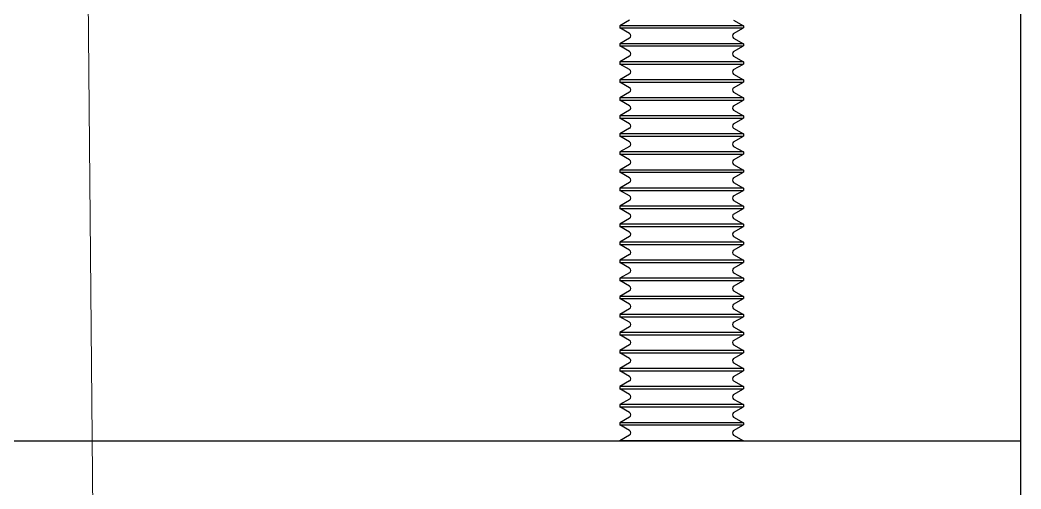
# Model space of a CAD drawing. Header units: millimetres. Extents: x -23083795 to 376618, y 113268 to 3804440.
# Drawn here: x 225360.2 to 225489.7, y 122186.1 to 122246.7 of the extents above; entities that cross this region are included whole.
import ezdxf

# ---------------------------------------------------------------- set-up
doc = ezdxf.new("R2010")
doc.units = ezdxf.units.MM
doc.header["$LTSCALE"] = 6
doc.linetypes.add('CENTER', pattern=[50.8, 31.75, -6.35, 6.35, -6.35])
doc.layers.add('duong tam', color=30, linetype='CENTER', lineweight=5)

msp = doc.modelspace()

# ---------------------------------------------------------------- linework, layer by layer
at = {"color": 2, "lineweight": -3, "ltscale": 30, "extrusion": (0, 1, -2.22045e-16)}
for p, q in [((225489.70097, 120913.35846, -1.36858), (225489.70097, 122312.12253, -1.36858)), ((225439.04341, 122246.70282, -1.36858), (225437.78045, 122245.97365, -1.36858)), ((225453.78045, 122245.97365, -1.36858), (225437.78045, 122245.97365, -1.36858)), ((225437.78045, 122245.97365, -1.36858), (225437.78045, 122245.68199, -1.36858)), ((225437.78045, 122245.68199, -1.36858), (225453.78045, 122245.68199, -1.36858)), ((225439.04341, 122244.95282, -1.36858), (225437.78045, 122245.68199, -1.36858)), ((225452.5175, 122246.70282, -1.36858), (225453.78045, 122245.97365, -1.36858)), ((225452.5175, 122244.95282, -1.36858), (225453.78045, 122245.68199, -1.36858)), ((225453.78045, 122245.97365, -1.36858), (225453.78045, 122245.68199, -1.36858)), ((225439.04341, 122244.36949, -1.36858), (225437.78045, 122243.64032, -1.36858)), ((225452.5175, 122244.36949, -1.36858), (225453.78045, 122243.64032, -1.36858)), ((225453.78045, 122243.64032, -1.36858), (225437.78045, 122243.64032, -1.36858)), ((225437.78045, 122243.64032, -1.36858), (225437.78045, 122243.34865, -1.36858)), ((225437.78045, 122243.34865, -1.36858), (225453.78045, 122243.34865, -1.36858)), ((225439.04341, 122242.61949, -1.36858), (225437.78045, 122243.34865, -1.36858)), ((225452.5175, 122242.61949, -1.36858), (225453.78045, 122243.34865, -1.36858)), ((225453.78045, 122243.64032, -1.36858), (225453.78045, 122243.34865, -1.36858)), ((225439.04341, 122242.03615, -1.36858), (225437.78045, 122241.30699, -1.36858)), ((225452.5175, 122242.03615, -1.36858), (225453.78045, 122241.30699, -1.36858)), ((225453.78045, 122241.30699, -1.36858), (225437.78045, 122241.30699, -1.36858)), ((225437.78045, 122241.30699, -1.36858), (225437.78045, 122241.01532, -1.36858)), ((225437.78045, 122241.01532, -1.36858), (225453.78045, 122241.01532, -1.36858)), ((225439.04341, 122240.28615, -1.36858), (225437.78045, 122241.01532, -1.36858)), ((225452.5175, 122240.28615, -1.36858), (225453.78045, 122241.01532, -1.36858)), ((225453.78045, 122241.30699, -1.36858), (225453.78045, 122241.01532, -1.36858)), ((225439.04341, 122239.70282, -1.36858), (225437.78045, 122238.97365, -1.36858)), ((225453.78045, 122238.97365, -1.36858), (225437.78045, 122238.97365, -1.36858)), ((225437.78045, 122238.97365, -1.36858), (225437.78045, 122238.68199, -1.36858)), ((225452.5175, 122239.70282, -1.36858), (225453.78045, 122238.97365, -1.36858)), ((225453.78045, 122238.97365, -1.36858), (225453.78045, 122238.68199, -1.36858)), ((225437.78045, 122238.68199, -1.36858), (225453.78045, 122238.68199, -1.36858)), ((225439.04341, 122237.95282, -1.36858), (225437.78045, 122238.68199, -1.36858)), ((225452.5175, 122237.95282, -1.36858), (225453.78045, 122238.68199, -1.36858)), ((225439.04341, 122237.36949, -1.36858), (225437.78045, 122236.64032, -1.36858)), ((225453.78045, 122236.64032, -1.36858), (225437.78045, 122236.64032, -1.36858)), ((225437.78045, 122236.64032, -1.36858), (225437.78045, 122236.34865, -1.36858)), ((225452.5175, 122237.36949, -1.36858), (225453.78045, 122236.64032, -1.36858)), ((225453.78045, 122236.64032, -1.36858), (225453.78045, 122236.34865, -1.36858)), ((225437.78045, 122236.34865, -1.36858), (225453.78045, 122236.34865, -1.36858)), ((225439.04341, 122235.61949, -1.36858), (225437.78045, 122236.34865, -1.36858)), ((225452.5175, 122235.61949, -1.36858), (225453.78045, 122236.34865, -1.36858)), ((225439.04341, 122235.03615, -1.36858), (225437.78045, 122234.30699, -1.36858)), ((225453.78045, 122234.30699, -1.36858), (225437.78045, 122234.30699, -1.36858)), ((225437.78045, 122234.30699, -1.36858), (225437.78045, 122234.01532, -1.36858)), ((225437.78045, 122234.01532, -1.36858), (225453.78045, 122234.01532, -1.36858)), ((225439.04341, 122233.28615, -1.36858), (225437.78045, 122234.01532, -1.36858)), ((225452.5175, 122235.03615, -1.36858), (225453.78045, 122234.30699, -1.36858)), ((225452.5175, 122233.28615, -1.36858), (225453.78045, 122234.01532, -1.36858)), ((225453.78045, 122234.30699, -1.36858), (225453.78045, 122234.01532, -1.36858)), ((225439.04341, 122232.70282, -1.36858), (225437.78045, 122231.97365, -1.36858)), ((225452.5175, 122232.70282, -1.36858), (225453.78045, 122231.97365, -1.36858)), ((225453.78045, 122231.97365, -1.36858), (225437.78045, 122231.97365, -1.36858)), ((225437.78045, 122231.97365, -1.36858), (225437.78045, 122231.68199, -1.36858)), ((225437.78045, 122231.68199, -1.36858), (225453.78045, 122231.68199, -1.36858)), ((225439.04341, 122230.95282, -1.36858), (225437.78045, 122231.68199, -1.36858)), ((225452.5175, 122230.95282, -1.36858), (225453.78045, 122231.68199, -1.36858)), ((225453.78045, 122231.97365, -1.36858), (225453.78045, 122231.68199, -1.36858)), ((225439.04341, 122230.36949, -1.36858), (225437.78045, 122229.64032, -1.36858)), ((225452.5175, 122230.36949, -1.36858), (225453.78045, 122229.64032, -1.36858)), ((225453.78045, 122229.64032, -1.36858), (225437.78045, 122229.64032, -1.36858)), ((225437.78045, 122229.64032, -1.36858), (225437.78045, 122229.34865, -1.36858)), ((225437.78045, 122229.34865, -1.36858), (225453.78045, 122229.34865, -1.36858)), ((225439.04341, 122228.61949, -1.36858), (225437.78045, 122229.34865, -1.36858)), ((225452.5175, 122228.61949, -1.36858), (225453.78045, 122229.34865, -1.36858)), ((225453.78045, 122229.64032, -1.36858), (225453.78045, 122229.34865, -1.36858)), ((225439.04341, 122228.03615, -1.36858), (225437.78045, 122227.30699, -1.36858)), ((225453.78045, 122227.30699, -1.36858), (225437.78045, 122227.30699, -1.36858)), ((225437.78045, 122227.30699, -1.36858), (225437.78045, 122227.01532, -1.36858)), ((225452.5175, 122228.03615, -1.36858), (225453.78045, 122227.30699, -1.36858)), ((225453.78045, 122227.30699, -1.36858), (225453.78045, 122227.01532, -1.36858)), ((225437.78045, 122227.01532, -1.36858), (225453.78045, 122227.01532, -1.36858)), ((225439.04341, 122226.28615, -1.36858), (225437.78045, 122227.01532, -1.36858)), ((225452.5175, 122226.28615, -1.36858), (225453.78045, 122227.01532, -1.36858)), ((225439.04341, 122225.70282, -1.36858), (225437.78045, 122224.97365, -1.36858)), ((225453.78045, 122224.97365, -1.36858), (225437.78045, 122224.97365, -1.36858)), ((225437.78045, 122224.97365, -1.36858), (225437.78045, 122224.68199, -1.36858)), ((225452.5175, 122225.70282, -1.36858), (225453.78045, 122224.97365, -1.36858)), ((225453.78045, 122224.97365, -1.36858), (225453.78045, 122224.68199, -1.36858)), ((225437.78045, 122224.68199, -1.36858), (225453.78045, 122224.68199, -1.36858)), ((225439.04341, 122223.95282, -1.36858), (225437.78045, 122224.68199, -1.36858)), ((225452.5175, 122223.95282, -1.36858), (225453.78045, 122224.68199, -1.36858)), ((225439.04341, 122223.36949, -1.36858), (225437.78045, 122222.64032, -1.36858)), ((225453.78045, 122222.64032, -1.36858), (225437.78045, 122222.64032, -1.36858)), ((225437.78045, 122222.64032, -1.36858), (225437.78045, 122222.34865, -1.36858)), ((225437.78045, 122222.34865, -1.36858), (225453.78045, 122222.34865, -1.36858)), ((225439.04341, 122221.61949, -1.36858), (225437.78045, 122222.34865, -1.36858)), ((225452.5175, 122223.36949, -1.36858), (225453.78045, 122222.64032, -1.36858)), ((225452.5175, 122221.61949, -1.36858), (225453.78045, 122222.34865, -1.36858)), ((225453.78045, 122222.64032, -1.36858), (225453.78045, 122222.34865, -1.36858)), ((225439.04341, 122221.03615, -1.36858), (225437.78045, 122220.30699, -1.36858)), ((225452.5175, 122221.03615, -1.36858), (225453.78045, 122220.30699, -1.36858)), ((225453.78045, 122220.30699, -1.36858), (225437.78045, 122220.30699, -1.36858)), ((225437.78045, 122220.30699, -1.36858), (225437.78045, 122220.01532, -1.36858)), ((225437.78045, 122220.01532, -1.36858), (225453.78045, 122220.01532, -1.36858)), ((225439.04341, 122219.28615, -1.36858), (225437.78045, 122220.01532, -1.36858)), ((225452.5175, 122219.28615, -1.36858), (225453.78045, 122220.01532, -1.36858)), ((225453.78045, 122220.30699, -1.36858), (225453.78045, 122220.01532, -1.36858)), ((225439.04341, 122218.70282, -1.36858), (225437.78045, 122217.97365, -1.36858)), ((225452.5175, 122218.70282, -1.36858), (225453.78045, 122217.97365, -1.36858)), ((225453.78045, 122217.97365, -1.36858), (225437.78045, 122217.97365, -1.36858)), ((225437.78045, 122217.97365, -1.36858), (225437.78045, 122217.68199, -1.36858)), ((225437.78045, 122217.68199, -1.36858), (225453.78045, 122217.68199, -1.36858)), ((225439.04341, 122216.95282, -1.36858), (225437.78045, 122217.68199, -1.36858)), ((225452.5175, 122216.95282, -1.36858), (225453.78045, 122217.68199, -1.36858)), ((225453.78045, 122217.97365, -1.36858), (225453.78045, 122217.68199, -1.36858)), ((225439.04341, 122216.36949, -1.36858), (225437.78045, 122215.64032, -1.36858)), ((225452.5175, 122216.36949, -1.36858), (225453.78045, 122215.64032, -1.36858)), ((225453.78045, 122215.64032, -1.36858), (225437.78045, 122215.64032, -1.36858)), ((225437.78045, 122215.64032, -1.36858), (225437.78045, 122215.34865, -1.36858)), ((225437.78045, 122215.34865, -1.36858), (225453.78045, 122215.34865, -1.36858)), ((225439.04341, 122214.61949, -1.36858), (225437.78045, 122215.34865, -1.36858)), ((225452.5175, 122214.61949, -1.36858), (225453.78045, 122215.34865, -1.36858)), ((225453.78045, 122215.64032, -1.36858), (225453.78045, 122215.34865, -1.36858)), ((225439.04341, 122214.03615, -1.36858), (225437.78045, 122213.30699, -1.36858)), ((225453.78045, 122213.30699, -1.36858), (225437.78045, 122213.30699, -1.36858)), ((225437.78045, 122213.30699, -1.36858), (225437.78045, 122213.01532, -1.36858)), ((225452.5175, 122214.03615, -1.36858), (225453.78045, 122213.30699, -1.36858)), ((225453.78045, 122213.30699, -1.36858), (225453.78045, 122213.01532, -1.36858)), ((225437.78045, 122213.01532, -1.36858), (225453.78045, 122213.01532, -1.36858)), ((225439.04341, 122212.28615, -1.36858), (225437.78045, 122213.01532, -1.36858)), ((225452.5175, 122212.28615, -1.36858), (225453.78045, 122213.01532, -1.36858)), ((225439.04341, 122211.70282, -1.36858), (225437.78045, 122210.97365, -1.36858)), ((225453.78045, 122210.97365, -1.36858), (225437.78045, 122210.97365, -1.36858)), ((225437.78045, 122210.97365, -1.36858), (225437.78045, 122210.68199, -1.36858)), ((225437.78045, 122210.68199, -1.36858), (225453.78045, 122210.68199, -1.36858)), ((225439.04341, 122209.95282, -1.36858), (225437.78045, 122210.68199, -1.36858)), ((225452.5175, 122211.70282, -1.36858), (225453.78045, 122210.97365, -1.36858)), ((225452.5175, 122209.95282, -1.36858), (225453.78045, 122210.68199, -1.36858)), ((225453.78045, 122210.97365, -1.36858), (225453.78045, 122210.68199, -1.36858)), ((225439.04341, 122209.36949, -1.36858), (225437.78045, 122208.64032, -1.36858)), ((225452.5175, 122209.36949, -1.36858), (225453.78045, 122208.64032, -1.36858)), ((225453.78045, 122208.64032, -1.36858), (225437.78045, 122208.64032, -1.36858)), ((225437.78045, 122208.64032, -1.36858), (225437.78045, 122208.34865, -1.36858)), ((225437.78045, 122208.34865, -1.36858), (225453.78045, 122208.34865, -1.36858)), ((225439.04341, 122207.61949, -1.36858), (225437.78045, 122208.34865, -1.36858)), ((225452.5175, 122207.61949, -1.36858), (225453.78045, 122208.34865, -1.36858)), ((225453.78045, 122208.64032, -1.36858), (225453.78045, 122208.34865, -1.36858)), ((225439.04341, 122207.03615, -1.36858), (225437.78045, 122206.30699, -1.36858)), ((225452.5175, 122207.03615, -1.36858), (225453.78045, 122206.30699, -1.36858)), ((225453.78045, 122206.30699, -1.36858), (225437.78045, 122206.30699, -1.36858)), ((225437.78045, 122206.30699, -1.36858), (225437.78045, 122206.01532, -1.36858)), ((225437.78045, 122206.01532, -1.36858), (225453.78045, 122206.01532, -1.36858)), ((225439.04341, 122205.28615, -1.36858), (225437.78045, 122206.01532, -1.36858)), ((225452.5175, 122205.28615, -1.36858), (225453.78045, 122206.01532, -1.36858)), ((225453.78045, 122206.30699, -1.36858), (225453.78045, 122206.01532, -1.36858)), ((225439.04341, 122204.70282, -1.36858), (225437.78045, 122203.97365, -1.36858)), ((225452.5175, 122204.70282, -1.36858), (225453.78045, 122203.97365, -1.36858)), ((225453.78045, 122203.97365, -1.36858), (225437.78045, 122203.97365, -1.36858)), ((225437.78045, 122203.97365, -1.36858), (225437.78045, 122203.68199, -1.36858)), ((225437.78045, 122203.68199, -1.36858), (225453.78045, 122203.68199, -1.36858)), ((225439.04341, 122202.95282, -1.36858), (225437.78045, 122203.68199, -1.36858)), ((225452.5175, 122202.95282, -1.36858), (225453.78045, 122203.68199, -1.36858)), ((225453.78045, 122203.97365, -1.36858), (225453.78045, 122203.68199, -1.36858)), ((225439.04341, 122202.36949, -1.36858), (225437.78045, 122201.64032, -1.36858)), ((225453.78045, 122201.64032, -1.36858), (225437.78045, 122201.64032, -1.36858)), ((225437.78045, 122201.64032, -1.36858), (225437.78045, 122201.34865, -1.36858)), ((225452.5175, 122202.36949, -1.36858), (225453.78045, 122201.64032, -1.36858)), ((225453.78045, 122201.64032, -1.36858), (225453.78045, 122201.34865, -1.36858)), ((225437.78045, 122201.34865, -1.36858), (225453.78045, 122201.34865, -1.36858)), ((225439.04341, 122200.61949, -1.36858), (225437.78045, 122201.34865, -1.36858)), ((225452.5175, 122200.61949, -1.36858), (225453.78045, 122201.34865, -1.36858)), ((225439.04341, 122200.03615, -1.36858), (225437.78045, 122199.30699, -1.36858)), ((225453.78045, 122199.30699, -1.36858), (225437.78045, 122199.30699, -1.36858)), ((225437.78045, 122199.30699, -1.36858), (225437.78045, 122199.01532, -1.36858)), ((225437.78045, 122199.01532, -1.36858), (225453.78045, 122199.01532, -1.36858)), ((225439.04341, 122198.28615, -1.36858), (225437.78045, 122199.01532, -1.36858)), ((225452.5175, 122200.03615, -1.36858), (225453.78045, 122199.30699, -1.36858)), ((225452.5175, 122198.28615, -1.36858), (225453.78045, 122199.01532, -1.36858)), ((225453.78045, 122199.30699, -1.36858), (225453.78045, 122199.01532, -1.36858)), ((225439.04341, 122197.70282, -1.36858), (225437.78045, 122196.97365, -1.36858)), ((225452.5175, 122197.70282, -1.36858), (225453.78045, 122196.97365, -1.36858)), ((225453.78045, 122196.97365, -1.36858), (225437.78045, 122196.97365, -1.36858)), ((225437.78045, 122196.97365, -1.36858), (225437.78045, 122196.68199, -1.36858)), ((225437.78045, 122196.68199, -1.36858), (225453.78045, 122196.68199, -1.36858)), ((225439.04341, 122195.95282, -1.36858), (225437.78045, 122196.68199, -1.36858)), ((225452.5175, 122195.95282, -1.36858), (225453.78045, 122196.68199, -1.36858)), ((225453.78045, 122196.97365, -1.36858), (225453.78045, 122196.68199, -1.36858)), ((225439.04341, 122195.36949, -1.36858), (225437.78045, 122194.64032, -1.36858)), ((225452.5175, 122195.36949, -1.36858), (225453.78045, 122194.64032, -1.36858)), ((225453.78045, 122194.64032, -1.36858), (225437.78045, 122194.64032, -1.36858)), ((225437.78045, 122194.64032, -1.36858), (225437.78045, 122194.34865, -1.36858)), ((225437.78045, 122194.34865, -1.36858), (225453.78045, 122194.34865, -1.36858)), ((225439.04341, 122193.61949, -1.36858), (225437.78045, 122194.34865, -1.36858)), ((225452.5175, 122193.61949, -1.36858), (225453.78045, 122194.34865, -1.36858)), ((225453.78045, 122194.64032, -1.36858), (225453.78045, 122194.34865, -1.36858)), ((225439.04341, 122193.03615, -1.36858), (225437.78045, 122192.30699, -1.36858)), ((225452.5175, 122193.03615, -1.36858), (225453.78045, 122192.30699, -1.36858)), ((225305.78045, 122192.29449, -1.36858), (225489.70097, 122192.29449, -1.36858)), ((225453.78045, 122192.30699, -1.36858), (225437.78045, 122192.30699, -1.36858)), ((225437.78045, 122192.30699, -1.36858), (225437.78045, 122192.29449, -1.36858)), ((225453.78045, 122192.30699, -1.36858), (225453.78045, 122192.29449, -1.36858))]:
    msp.add_line(p, q, dxfattribs=at)
at = {"color": 2, "lineweight": -3, "ltscale": 30}
for centre, start, end in [((225438.87501, 122244.66115, -1.36858), 300, 60), ((225452.68589, 122244.66115, -1.36858), 120, 240), ((225438.87501, 122242.32782, -1.36858), 300, 60), ((225452.68589, 122242.32782, -1.36858), 120, 240), ((225438.87501, 122239.99449, -1.36858), 300, 60), ((225452.68589, 122239.99449, -1.36858), 120, 240), ((225438.87501, 122237.66115, -1.36858), 300, 60), ((225452.68589, 122237.66115, -1.36858), 120, 240), ((225438.87501, 122235.32782, -1.36858), 300, 60), ((225452.68589, 122235.32782, -1.36858), 120, 240), ((225438.87501, 122232.99449, -1.36858), 300, 60), ((225452.68589, 122232.99449, -1.36858), 120, 240), ((225438.87501, 122230.66115, -1.36858), 300, 60), ((225452.68589, 122230.66115, -1.36858), 120, 240), ((225438.87501, 122228.32782, -1.36858), 300, 60), ((225452.68589, 122228.32782, -1.36858), 120, 240), ((225438.87501, 122225.99449, -1.36858), 300, 60), ((225452.68589, 122225.99449, -1.36858), 120, 240), ((225438.87501, 122223.66115, -1.36858), 300, 60), ((225452.68589, 122223.66115, -1.36858), 120, 240), ((225438.87501, 122221.32782, -1.36858), 300, 60), ((225452.68589, 122221.32782, -1.36858), 120, 240), ((225438.87501, 122218.99449, -1.36858), 300, 60), ((225452.68589, 122218.99449, -1.36858), 120, 240), ((225438.87501, 122216.66115, -1.36858), 300, 60), ((225452.68589, 122216.66115, -1.36858), 120, 240), ((225438.87501, 122214.32782, -1.36858), 300, 60), ((225452.68589, 122214.32782, -1.36858), 120, 240), ((225438.87501, 122211.99449, -1.36858), 300, 60), ((225452.68589, 122211.99449, -1.36858), 120, 240), ((225438.87501, 122209.66115, -1.36858), 300, 60), ((225452.68589, 122209.66115, -1.36858), 120, 240), ((225438.87501, 122207.32782, -1.36858), 300, 60), ((225452.68589, 122207.32782, -1.36858), 120, 240), ((225438.87501, 122204.99449, -1.36858), 300, 60), ((225452.68589, 122204.99449, -1.36858), 120, 240), ((225438.87501, 122202.66115, -1.36858), 300, 60), ((225452.68589, 122202.66115, -1.36858), 120, 240), ((225438.87501, 122200.32782, -1.36858), 300, 60), ((225452.68589, 122200.32782, -1.36858), 120, 240), ((225438.87501, 122197.99449, -1.36858), 300, 60), ((225452.68589, 122197.99449, -1.36858), 120, 240), ((225438.87501, 122195.66115, -1.36858), 300, 60), ((225452.68589, 122195.66115, -1.36858), 120, 240), ((225438.87501, 122193.32782, -1.36858), 300, 60), ((225452.68589, 122193.32782, -1.36858), 120, 240)]:
    msp.add_arc(centre, 0.33679, start, end, dxfattribs=at)
at = {"layer": 'duong tam', "ltscale": 6}
msp.add_line((225368.08076, 122352.29449, -1.36858), (225383.29047, 120647.78987, -1.36858), dxfattribs=at)

doc.saveas('drawing.dxf')
